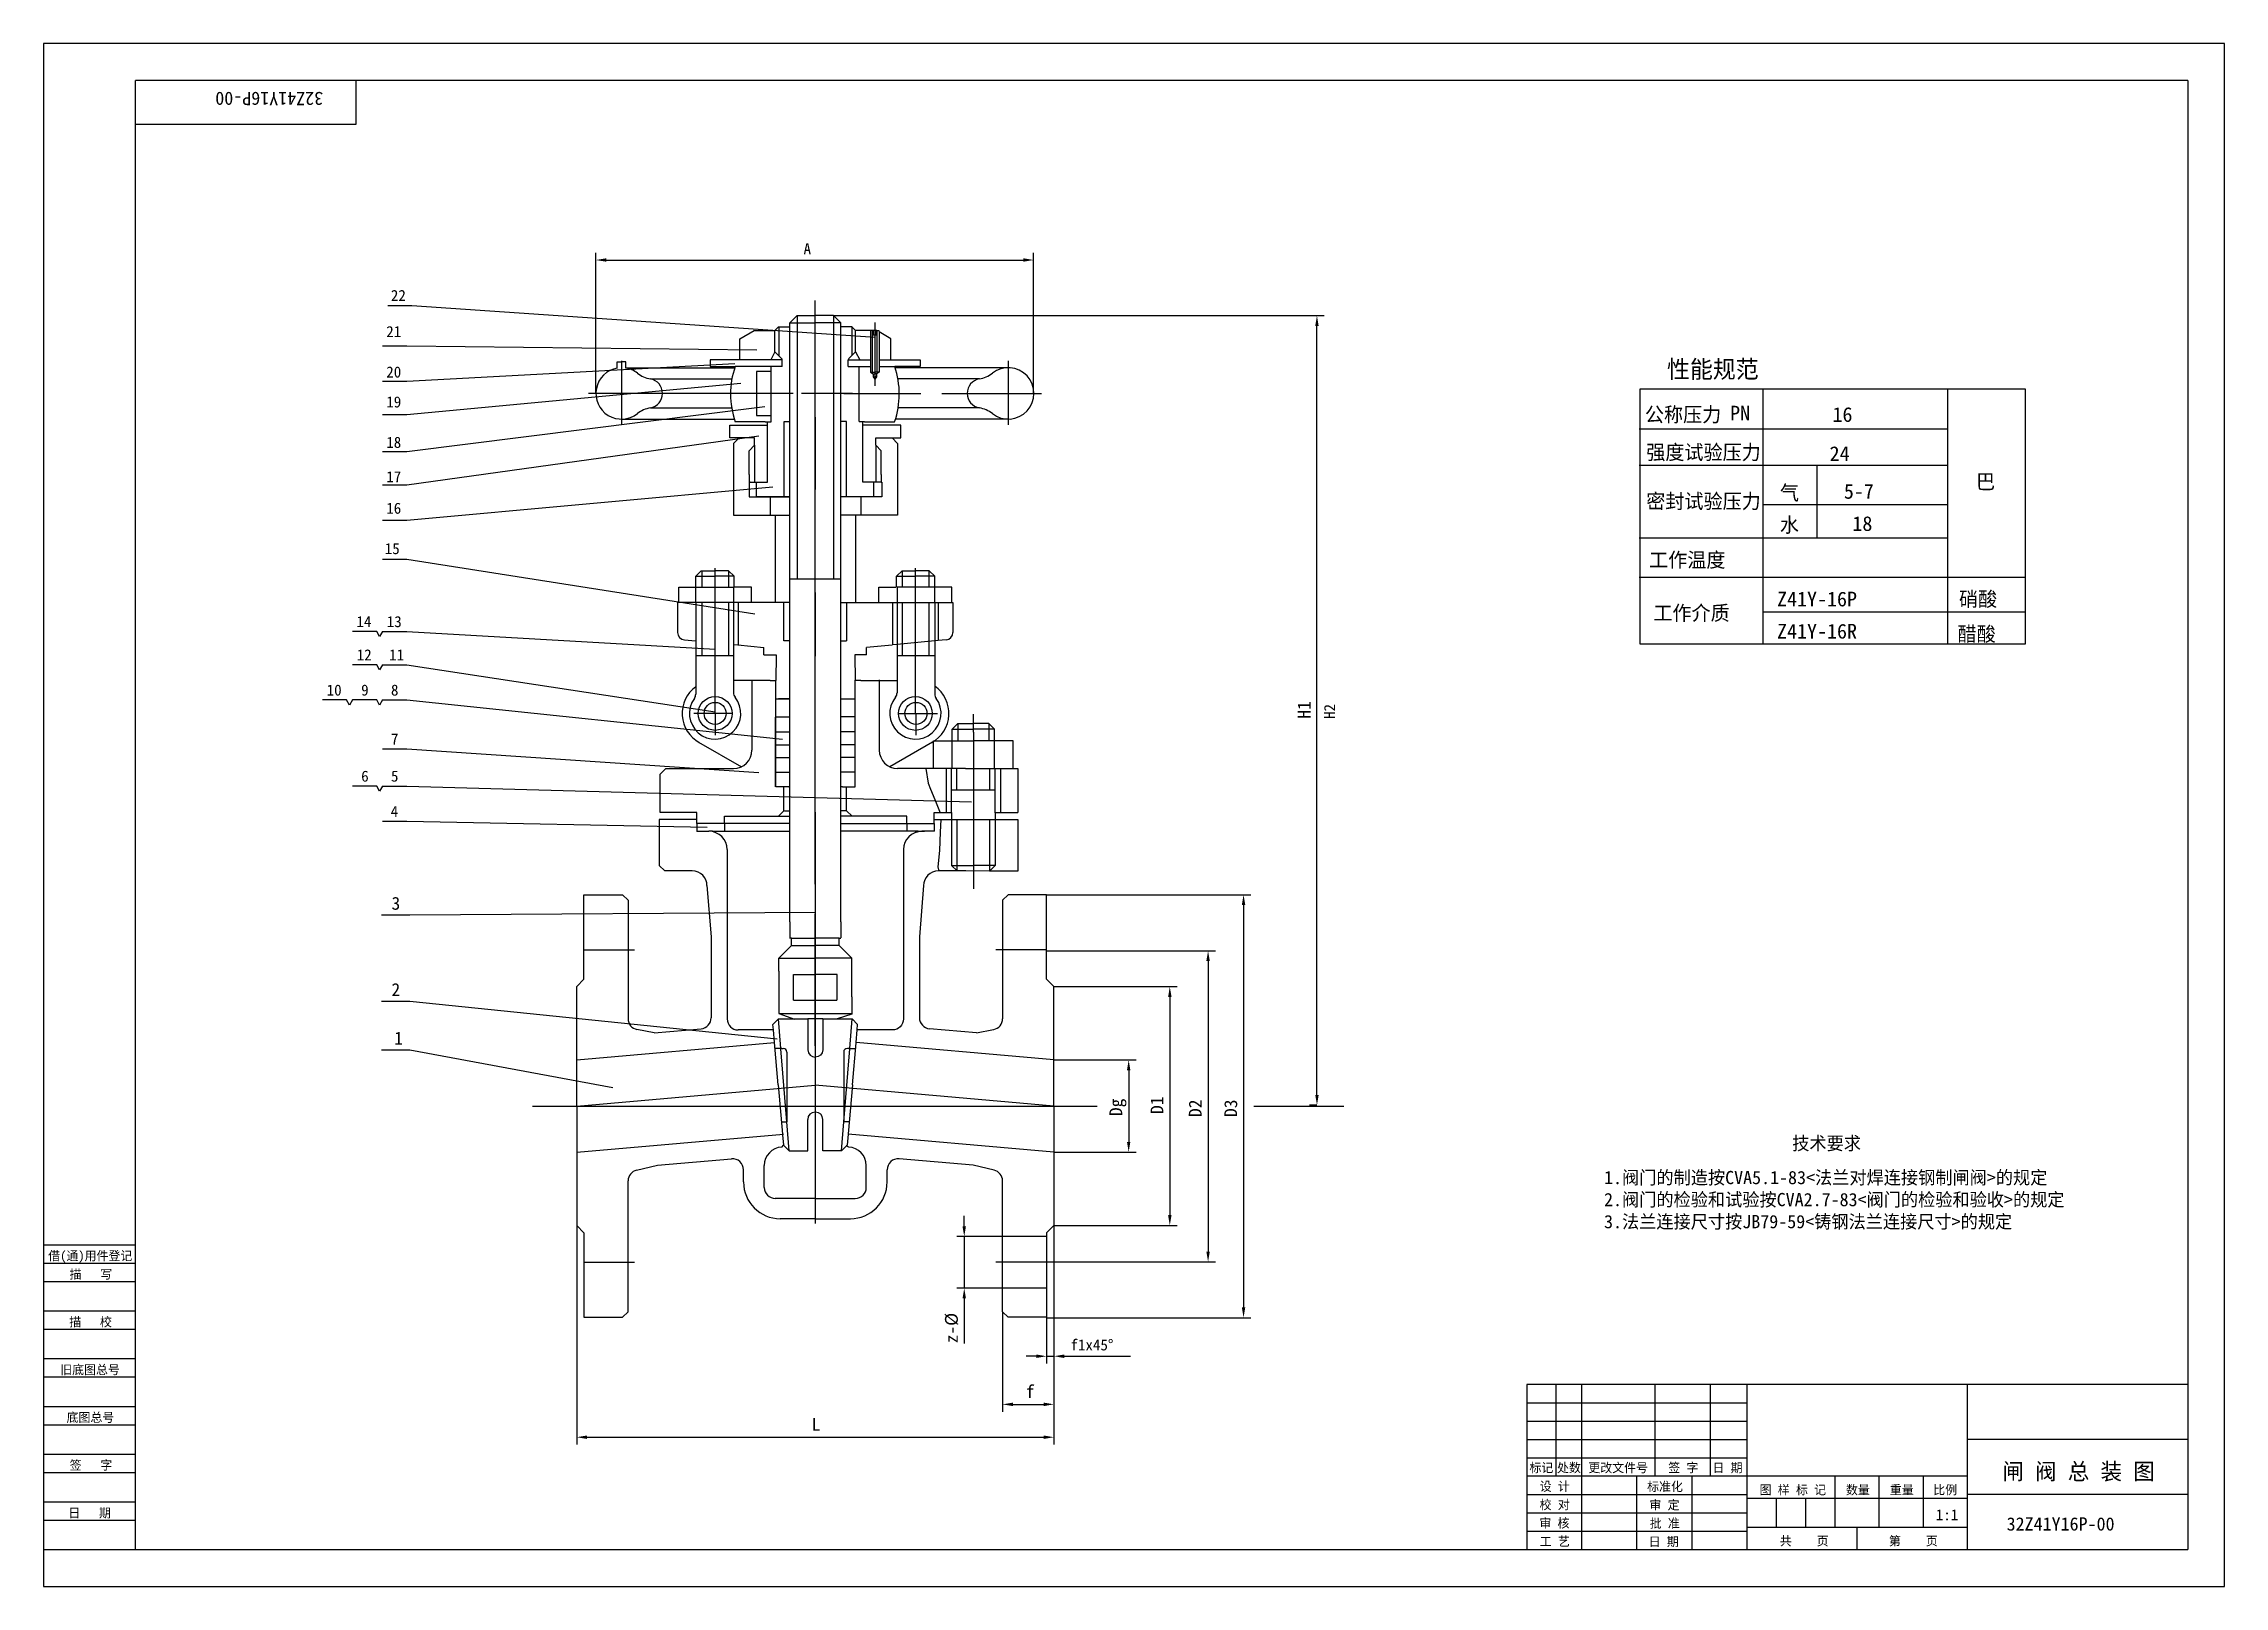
# Model space of a CAD drawing. Header units: metres. Extents: x 0 to 594, y 0 to 420.
import ezdxf

# ---------------------------------------------------------------- set-up
doc = ezdxf.new("R2010")
doc.units = ezdxf.units.M
for name, color, linetype in [('C', 6, 'Continuous'), ('D', 1, 'Continuous'), ('FL', 5, 'Continuous'), ('HA', 5, 'Continuous'), ('T', 7, 'Continuous'), ('TL', 4, 'Continuous')]:
    doc.layers.add(name, color=color, linetype=linetype)

# ---------------------------------------------------------------- blocks, each defined once
blk = doc.blocks.new('TUKUN2')
at = {"layer": 'FL'}
for p, q in [((594, 420), (0, 420)), ((0, 420), (0, 0)), ((594, 0), (594, 420)), ((0, 83), (25, 83)), ((0, 75), (25, 75)), ((0, 70), (25, 70)), ((0, 62), (25, 62)), ((0, 57), (25, 57)), ((412, 30), (412, 55)), ((419, 10), (419, 55)), ((439, 30), (439, 55)), ((454, 30), (454, 55)), ((0, 49), (25, 49)), ((404, 50), (464, 50)), ((0, 44), (25, 44)), ((404, 45), (464, 45)), ((0, 36), (25, 36)), ((404, 40), (464, 40)), ((0, 31), (25, 31)), ((404, 35), (464, 35)), ((449, 10), (449, 30)), ((404, 25), (464, 25)), ((0, 23), (25, 23)), ((0, 18), (25, 18)), ((404, 20), (464, 20)), ((404, 15), (464, 15)), ((0, 0), (594, 0))]:
    blk.add_line(p, q, dxfattribs=at)
at = {"layer": 'TL'}
for p, q in [((584, 410), (25, 410)), ((25, 10), (25, 410)), ((85, 410), (85, 398)), ((584, 410), (584, 10)), ((85, 398), (25, 398)), ((0, 93), (25, 93)), ((0, 88), (25, 88)), ((584, 55), (404, 55)), ((404, 55), (404, 10)), ((464, 10), (464, 55)), ((524, 10), (524, 55)), ((584, 40), (524, 40)), ((524, 30), (404, 30)), ((434, 10), (434, 30)), ((488, 16), (488, 30)), ((500, 16), (500, 30)), ((512, 16), (512, 30)), ((464, 24), (524, 24)), ((472, 16), (472, 24)), ((480, 16), (480, 24)), ((584, 25), (524, 25)), ((524, 16), (464, 16)), ((494, 10), (494, 16)), ((0, 10), (584, 10))]:
    blk.add_line(p, q, dxfattribs=at)
at = {"layer": 'T'}
for s, p in [('借(通)用件登记', (1.26, 88.76)), ('描   写', (7.09, 83.76)), ('描   校', (6.98, 70.76)), ('旧底图总号', (4.52, 57.76)), ('底图总号', (6.25, 44.76)), ('签   字', (7.1, 31.76)), ('标记', (404.71, 31.07)), ('处数', (412.22, 31.07)), ('更改文件号', (420.75, 31.07)), ('签 字', (442.53, 31.07)), ('日 期', (454.57, 31.07)), ('校 对', (407.48, 20.99)), ('设 计', (407.5, 25.99)), ('标准化', (436.77, 25.93)), ('审 定', (437.39, 20.93)), ('图 样 标 记', (467.4, 25.04)), ('数量', (490.92, 25.04)), ('重量', (502.88, 25.04)), ('比例', (514.7, 25.04)), ('日   期', (6.72, 18.76)), ('审 核', (407.41, 15.99)), ('批 准', (437.46, 15.93)), ('工 艺', (407.52, 10.99)), ('日 期', (437.18, 10.93)), ('共    页', (472.91, 11.13)), ('第    页', (502.62, 11.13))]:
    blk.add_text(s, height=2.5, dxfattribs=at).set_placement(p)

msp = doc.modelspace()

# ---------------------------------------------------------------- linework, layer by layer
at = {"layer": 'C'}
for p, q in [((210.19, 258.5), (210.19, 350.04)), ((226.4, 344.07), (226.4, 326.82)), ((157.43, 333.62), (157.43, 316.25)), ((262.73, 333.62), (262.73, 316.25)), ((204.15, 324.78), (148.41, 324.78)), ((220.29, 324.78), (206.43, 324.78)), ((218, 324.78), (238.95, 324.78)), ((244.68, 324.78), (271.76, 324.78)), ((210.17, 318.31), (210.17, 298.61)), ((182.91, 269.48), (182.91, 277.16)), ((237.46, 269.48), (237.46, 277.16)), ((182.91, 237.65), (182.91, 269.48)), ((210.18, 270.53), (210.18, 253.26)), ((237.46, 237.65), (237.46, 269.48)), ((210.19, 253.17), (210.19, 258.5)), ((210.19, 191.2), (210.19, 253.17)), ((187.77, 237.65), (177.08, 237.65)), ((182.91, 237.65), (182.91, 231.69)), ((232.76, 237.65), (243.45, 237.65)), ((237.61, 237.65), (237.61, 231.69)), ((253.24, 232.58), (253.24, 237.41)), ((253.24, 232.58), (253.24, 189.86)), ((210.2, 210.75), (210.2, 130.48)), ((210.2, 210.75), (210.2, 130.48)), ((210.19, 147.18), (210.19, 183.11)), ((147.24, 173.26), (160.98, 173.26)), ((273.15, 173.26), (259.41, 173.26)), ((210.19, 161.47), (210.19, 137.65)), ((210.2, 153.37), (210.2, 138.19)), ((210.2, 138.19), (210.2, 123.42)), ((133.2, 130.77), (283.68, 130.77)), ((133.2, 130.77), (210.89, 130.77)), ((145.2, 130.77), (175.08, 133.39)), ((175.08, 133.39), (210.2, 136.46)), ((198.86, 130.77), (222.19, 130.77)), ((245.31, 133.39), (210.2, 136.46)), ((215.64, 130.77), (217.34, 130.77)), ((216.24, 130.77), (236.08, 130.77)), ((222.61, 130.77), (277.06, 130.77)), ((275.2, 130.77), (245.31, 133.39)), ((210.2, 126.02), (210.2, 105.43)), ((210.2, 123.16), (210.2, 112.08)), ((210.2, 105.43), (210.2, 100.13)), ((210.2, 100.13), (210.2, 98.8)), ((147.24, 88.28), (160.98, 88.28)), ((273.15, 88.28), (259.41, 88.28))]:
    msp.add_line(p, q, dxfattribs=at)
at = {"layer": 'D'}
for p, q in [((150.43, 324.78), (150.43, 363.09)), ((269.66, 324.78), (269.66, 363.09)), ((153.23, 361.09), (266.86, 361.09)), ((93.72, 348.75), (100.32, 348.75)), ((100.32, 348.75), (226.49, 340.09)), ((205.22, 345.96), (205.22, 274.26)), ((215.15, 345.96), (215.15, 274.26)), ((215.15, 345.96), (348.83, 345.96)), ((200.27, 342.82), (200.27, 335.12)), ((220.16, 342.87), (220.16, 335.29)), ((225.73, 330.52), (225.73, 341.89)), ((227.06, 330.52), (227.06, 341.89)), ((346.83, 133.8), (346.83, 343.16)), ((92.31, 337.69), (98.91, 337.69)), ((98.91, 337.69), (194.24, 336.62)), ((98.91, 328.11), (188.29, 332.89)), ((92.31, 328.11), (98.91, 328.11)), ((98.91, 319.05), (189.91, 327.57)), ((98.91, 308.94), (196.41, 321.18)), ((92.31, 319.05), (98.91, 319.05)), ((92.31, 308.94), (98.91, 308.94)), ((98.91, 299.89), (194.79, 313.19)), ((193.67, 310.67), (193.67, 300.52)), ((226.67, 310.67), (226.67, 300.52)), ((92.31, 299.89), (98.91, 299.89)), ((98.91, 290.3), (198.58, 299.35)), ((92.31, 290.3), (98.91, 290.3)), ((92.31, 279.65), (98.91, 279.65)), ((98.91, 279.65), (193.7, 264.74)), ((179.29, 276.48), (179.29, 272.05)), ((186.54, 276.48), (186.54, 272.05)), ((233.83, 276.48), (233.83, 272.05)), ((241.08, 276.48), (241.08, 272.05)), ((179.29, 267.74), (179.29, 253.46)), ((186.54, 267.74), (186.54, 253.46)), ((233.83, 267.74), (233.83, 253.46)), ((241.08, 267.74), (241.08, 253.46)), ((90.73, 259.95), (84.13, 259.95)), ((91.52, 258.57), (90.73, 259.95)), ((92.31, 259.95), (91.52, 258.57)), ((92.31, 259.95), (98.91, 259.95)), ((98.91, 259.95), (182.88, 255.15)), ((90.73, 250.9), (84.13, 250.9)), ((91.52, 249.52), (90.73, 250.9)), ((92.31, 250.9), (91.52, 249.52)), ((92.31, 250.9), (98.91, 250.9)), ((98.91, 250.9), (182.88, 238.12)), ((82.54, 241.31), (75.94, 241.31)), ((83.34, 239.94), (82.54, 241.31)), ((84.13, 241.31), (83.34, 239.94)), ((90.73, 241.31), (84.13, 241.31)), ((91.52, 239.94), (90.73, 241.31)), ((92.31, 241.31), (91.52, 239.94)), ((92.31, 241.31), (98.91, 241.31)), ((98.91, 241.31), (201.29, 230.66)), ((249, 234.87), (249, 230.16)), ((257.48, 234.87), (257.48, 230.16)), ((92.31, 227.99), (98.91, 227.99)), ((98.91, 227.99), (194.79, 221.61)), ((248.73, 216.85), (248.73, 222.7)), ((257.75, 216.85), (257.75, 222.7)), ((90.73, 217.88), (84.13, 217.88)), ((91.52, 216.5), (90.73, 217.88)), ((92.31, 217.88), (91.52, 216.5)), ((92.31, 217.88), (98.91, 217.88)), ((98.91, 217.88), (252.75, 213.61)), ((92.31, 208.29), (98.91, 208.29)), ((98.91, 208.29), (180.71, 206.69)), ((248.79, 194.77), (248.79, 208.8)), ((257.69, 194.77), (257.69, 208.8)), ((273.11, 188.27), (328.84, 188.27)), ((326.84, 185.47), (326.84, 75.93)), ((92.07, 182.81), (99.77, 182.81)), ((99.77, 182.81), (210.27, 183.54)), ((273.11, 173.06), (319.18, 173.06)), ((317.18, 170.26), (317.18, 91.14)), ((275.2, 163.27), (308.75, 163.27)), ((306.75, 160.47), (306.75, 101.07)), ((92.07, 159.32), (99.77, 159.32)), ((99.77, 159.32), (199.81, 149.04)), ((92.07, 146.11), (99.77, 146.11)), ((99.77, 146.11), (155.02, 135.83)), ((275.2, 143.32), (297.55, 143.32)), ((295.55, 140.52), (295.55, 121.02)), ((283.68, 130.77), (287, 130.77)), ((329.68, 130.77), (354.17, 130.77)), ((346.83, 131), (344.83, 131)), ((275.2, 118.22), (297.55, 118.22)), ((145.2, 98.27), (145.2, 38.6)), ((261.17, 95.23), (248.76, 95.23)), ((250.76, 98.03), (250.76, 100.83)), ((250.76, 95.23), (250.76, 81.18)), ((275.2, 98.27), (275.2, 60.65)), ((275.2, 98.27), (308.75, 98.27)), ((273.11, 88.34), (319.18, 88.34)), ((261.17, 81.18), (248.76, 81.18)), ((250.76, 78.38), (250.76, 75.58)), ((250.76, 75.58), (250.76, 66.16)), ((261.2, 74.77), (261.2, 47.55)), ((273.11, 73.13), (328.84, 73.13)), ((273.19, 73.19), (273.19, 60.65)), ((270.39, 62.65), (267.59, 62.65)), ((273.19, 62.65), (275.2, 62.65)), ((275.2, 60.65), (275.2, 47.55)), ((278, 62.65), (280.8, 62.65)), ((280.8, 62.65), (296.05, 62.65)), ((264, 49.55), (272.4, 49.55)), ((275.2, 47.55), (275.2, 38.6)), ((148, 40.6), (272.4, 40.6))]:
    msp.add_line(p, q, dxfattribs=at)
for points in [[(153.23, 361.56), (153.23, 360.63), (150.43, 361.09)], [(266.86, 361.56), (266.86, 360.63), (269.66, 361.09)], [(346.37, 343.16), (347.3, 343.16), (346.83, 345.96)], [(326.37, 185.47), (327.31, 185.47), (326.84, 188.27)], [(316.71, 170.26), (317.64, 170.26), (317.18, 173.06)], [(306.29, 160.47), (307.22, 160.47), (306.75, 163.27)], [(295.08, 140.52), (296.01, 140.52), (295.55, 143.32)], [(346.37, 133.8), (347.3, 133.8), (346.83, 131)], [(295.08, 121.02), (296.01, 121.02), (295.55, 118.22)], [(306.29, 101.07), (307.22, 101.07), (306.75, 98.27)], [(250.29, 98.03), (251.23, 98.03), (250.76, 95.23)], [(316.71, 91.14), (317.64, 91.14), (317.18, 88.34)], [(250.29, 78.38), (251.23, 78.38), (250.76, 81.18)], [(326.37, 75.93), (327.31, 75.93), (326.84, 73.13)], [(270.39, 63.12), (270.39, 62.18), (273.19, 62.65)], [(278, 63.12), (278, 62.18), (275.2, 62.65)], [(264, 50.02), (264, 49.08), (261.2, 49.55)], [(272.4, 50.02), (272.4, 49.08), (275.2, 49.55)], [(148, 41.07), (148, 40.13), (145.2, 40.6)], [(272.4, 41.07), (272.4, 40.13), (275.2, 40.6)]]:
    msp.add_solid(points, dxfattribs=at)
at = {"layer": 'HA'}
for p, q in [((434.74, 325.9), (434.74, 256.63)), ((539.85, 325.9), (434.74, 325.9)), ((468.28, 325.79), (468.28, 256.52)), ((518.61, 325.79), (518.61, 256.52)), ((539.85, 256.63), (539.85, 325.9)), ((434.6, 315.13), (518.61, 315.13)), ((539.85, 315.13), (539.9, 315.13)), ((434.6, 305.24), (518.61, 305.24)), ((483, 305.24), (483, 285.45)), ((539.85, 305.24), (539.9, 305.24)), ((468.28, 294.57), (518.61, 294.57)), ((434.6, 285.45), (518.61, 285.45)), ((539.85, 285.45), (539.9, 285.45)), ((434.6, 274.78), (539.9, 274.78)), ((468.28, 265.27), (518.61, 265.27)), ((518.61, 265.27), (539.9, 265.27)), ((434.74, 256.63), (539.85, 256.63)), ((240.32, 222.7), (240.94, 218.67)), ((240.94, 218.67), (241.55, 217.06)), ((241.55, 217.06), (242.78, 214.24)), ((242.78, 214.24), (244.22, 210.61)), ((244.42, 208.8), (244.22, 205.37)), ((244.22, 205.37), (244.01, 200.33)), ((244.01, 200.33), (243.6, 195.91)), ((243.6, 195.91), (243.81, 194.69))]:
    msp.add_line(p, q, dxfattribs=at)
at = {"layer": 'TL'}
for p, q in [((203.22, 343.96), (205.22, 345.96)), ((205.22, 345.96), (210.12, 345.96)), ((215.15, 345.96), (210.25, 345.96)), ((217.15, 343.96), (215.15, 345.96)), ((189.67, 339.66), (193.51, 341.88)), ((189.67, 338.68), (189.67, 339.66)), ((189.67, 333.88), (189.67, 338.68)), ((193.51, 341.88), (199.16, 341.88)), ((199.16, 341.87), (200.16, 342.87)), ((199.16, 340.63), (199.16, 341.87)), ((199.16, 336.13), (199.16, 340.63)), ((200.16, 342.87), (203.2, 342.87)), ((203.15, 342.13), (203.22, 342.13)), ((203.22, 343.96), (210.19, 343.96)), ((203.22, 342.92), (203.22, 343.96)), ((203.22, 317.22), (203.22, 342.92)), ((217.15, 343.96), (210.19, 343.96)), ((217.15, 342.92), (217.15, 343.96)), ((217.15, 317.22), (217.15, 342.92)), ((217.18, 342.13), (217.15, 342.13)), ((220.22, 342.87), (217.18, 342.87)), ((221.16, 341.87), (220.16, 342.87)), ((225.17, 341.88), (221.12, 341.88)), ((221.16, 340.63), (221.16, 341.87)), ((221.16, 336.13), (221.16, 340.63)), ((226.97, 341.88), (225.17, 341.88)), ((225.22, 341.97), (225.22, 333.92)), ((225.93, 341.89), (225.93, 340.71)), ((225.93, 340.71), (226.86, 340.71)), ((226.86, 340.71), (226.86, 341.89)), ((226.97, 341.88), (227.53, 341.88)), ((227.53, 341.88), (227.57, 341.53)), ((227.57, 341.53), (227.57, 333.92)), ((230.81, 339.66), (227.57, 341.53)), ((230.81, 338.68), (230.81, 339.66)), ((230.81, 333.88), (230.81, 338.68)), ((156.25, 333.34), (157.43, 333.34)), ((156.25, 331.68), (156.25, 333.34)), ((158.62, 333.34), (157.43, 333.34)), ((158.62, 331.68), (158.62, 333.34)), ((181.57, 333.92), (181.57, 332.1)), ((189.65, 333.92), (181.57, 333.92)), ((198.09, 333.92), (189.65, 333.92)), ((199.16, 336.13), (198.07, 333.91)), ((201.16, 333.92), (198.09, 333.92)), ((201.02, 334.27), (199.16, 336.13)), ((201.16, 332.06), (201.16, 333.92)), ((219.16, 332.06), (219.16, 333.92)), ((219.21, 333.92), (222.06, 333.92)), ((219.31, 334.27), (221.16, 336.13)), ((221.16, 336.13), (222.3, 333.91)), ((222.06, 333.92), (225.22, 333.92)), ((225.22, 333.92), (225.22, 332.05)), ((227.57, 333.92), (227.57, 332.06)), ((227.57, 333.92), (230.81, 333.92)), ((230.81, 333.92), (238.8, 333.92)), ((238.8, 333.92), (238.8, 332.1)), ((158.62, 331.78), (188.26, 331.78)), ((165.29, 328.72), (187.47, 328.72)), ((181.57, 332.1), (188.35, 332.06)), ((196.3, 332.06), (188.35, 332.06)), ((198.15, 330.77), (194.15, 330.77)), ((194.15, 330.77), (194.15, 318.77)), ((196.58, 332.06), (196.3, 332.06)), ((198.17, 332.06), (196.58, 332.06)), ((198.16, 330.8), (198.16, 332.13)), ((198.16, 318.82), (198.16, 330.8)), ((201.16, 332.06), (198.17, 332.06)), ((219.16, 332.06), (222.37, 332.06)), ((222.16, 317.13), (222.16, 332.13)), ((222.37, 332.06), (223.58, 332.06)), ((223.58, 332.06), (225.22, 332.06)), ((225.22, 332.05), (225.22, 330.55)), ((225.22, 330.55), (226.4, 330.55)), ((225.22, 330.55), (225.93, 330.09)), ((225.93, 330.09), (226.4, 330.09)), ((225.93, 330.09), (225.93, 329.28)), ((225.93, 329.28), (226.4, 329.28)), ((225.93, 329.28), (226.4, 328.63)), ((227.57, 330.55), (226.4, 330.55)), ((226.86, 330.09), (226.4, 330.09)), ((226.86, 329.28), (226.4, 328.63)), ((226.86, 329.28), (226.4, 329.28)), ((227.57, 330.55), (226.86, 330.09)), ((226.86, 330.09), (226.86, 329.28)), ((227.57, 332.06), (231.82, 332.06)), ((227.57, 332.05), (227.57, 330.55)), ((232.02, 332.06), (231.82, 332.06)), ((262.73, 331.78), (231.91, 331.78)), ((238.8, 332.1), (232.02, 332.06)), ((254.88, 328.72), (232.69, 328.72)), ((165.29, 320.84), (187.4, 320.84)), ((254.88, 320.84), (232.76, 320.84)), ((157.43, 317.78), (188.12, 317.78)), ((186.87, 312.67), (186.87, 316.17)), ((186.87, 316.17), (195.7, 316.17)), ((196.3, 317.06), (188.36, 317.06)), ((194.15, 318.77), (198.15, 318.77)), ((195.7, 316.17), (197.16, 316.17)), ((196.58, 317.06), (196.3, 317.06)), ((196.58, 317.06), (198.16, 317.06)), ((197.16, 316.14), (197.16, 317.06)), ((197.16, 300.58), (197.16, 316.14)), ((198.16, 317.06), (198.16, 318.82)), ((201.72, 296.64), (201.72, 317.14)), ((201.72, 317.14), (203.3, 317.14)), ((203.22, 296.64), (203.22, 317.22)), ((218.65, 317.14), (217.07, 317.14)), ((217.15, 296.64), (217.15, 317.22)), ((218.65, 296.64), (218.65, 317.14)), ((223.58, 317.06), (222.16, 317.06)), ((223.16, 316.14), (223.16, 317.13)), ((224.64, 316.17), (223.16, 316.17)), ((223.16, 300.58), (223.16, 316.14)), ((223.58, 317.06), (231.81, 317.06)), ((233.47, 316.17), (224.64, 316.17)), ((262.73, 317.78), (232.04, 317.78)), ((233.47, 312.67), (233.47, 316.17)), ((189.44, 312.67), (186.87, 312.67)), ((187.94, 311.15), (189.44, 312.65)), ((187.94, 311.15), (187.94, 291.65)), ((193.67, 312.67), (189.44, 312.67)), ((192.25, 312.65), (189.44, 312.65)), ((192.17, 309.17), (193.67, 310.67)), ((192.17, 302.67), (192.17, 309.17)), ((193.67, 312.65), (192.25, 312.65)), ((193.67, 310.67), (193.67, 312.67)), ((226.67, 312.67), (231.09, 312.67)), ((226.67, 310.67), (226.67, 312.67)), ((226.67, 312.65), (227.83, 312.65)), ((228.17, 309.17), (226.67, 310.67)), ((227.83, 312.65), (231.09, 312.65)), ((228.17, 302.67), (228.17, 309.17)), ((232.59, 311.15), (231.09, 312.65)), ((231.2, 312.67), (233.47, 312.67)), ((232.59, 311.15), (232.59, 291.65)), ((192.17, 302.67), (192.17, 300.52)), ((192.43, 300.58), (192.18, 300.58)), ((192.18, 300.58), (192.18, 296.58)), ((192.43, 300.58), (194.11, 300.58)), ((194.11, 300.58), (197.11, 300.58)), ((194.16, 296.63), (194.16, 300.63)), ((197.11, 300.58), (197.16, 300.58)), ((226.14, 300.58), (223.16, 300.58)), ((228.1, 300.58), (226.14, 300.58)), ((226.16, 296.58), (226.16, 300.63)), ((228.1, 300.58), (228.35, 300.58)), ((228.17, 302.67), (228.17, 300.52)), ((228.35, 300.58), (228.35, 296.58)), ((187.94, 291.65), (197.9, 291.65)), ((192.18, 296.58), (194.16, 296.58)), ((203.14, 296.63), (194.16, 296.63)), ((194.16, 296.58), (197.93, 296.58)), ((197.93, 296.58), (197.93, 291.65)), ((197.93, 296.58), (201.72, 296.58)), ((197.93, 291.65), (203.22, 291.65)), ((199.32, 267.81), (199.32, 291.69)), ((201.72, 296.58), (203.22, 296.58)), ((203.22, 269.96), (203.22, 296.64)), ((217.15, 269.96), (217.15, 296.64)), ((218.55, 296.58), (217.15, 296.58)), ((222.6, 291.65), (217.15, 291.65)), ((222.6, 296.58), (218.55, 296.58)), ((221.21, 267.81), (221.21, 291.69)), ((222.6, 296.58), (222.6, 291.65)), ((226.2, 296.58), (222.6, 296.58)), ((232.59, 291.65), (222.63, 291.65)), ((228.35, 296.58), (226.2, 296.58)), ((177.63, 275.01), (179.13, 276.51)), ((177.63, 272.05), (177.63, 275.01)), ((177.63, 275.01), (182.84, 275.01)), ((179.13, 276.51), (182.84, 276.51)), ((186.55, 276.51), (182.84, 276.51)), ((188.05, 275.01), (182.84, 275.01)), ((188.05, 275.01), (186.55, 276.51)), ((188.05, 272.05), (188.05, 275.01)), ((203.2, 274.26), (217.26, 274.26)), ((232.32, 275.01), (233.82, 276.51)), ((232.32, 272.05), (232.32, 275.01)), ((232.32, 275.01), (237.53, 275.01)), ((233.82, 276.51), (237.53, 276.51)), ((241.24, 276.51), (237.53, 276.51)), ((242.74, 275.01), (237.53, 275.01)), ((242.74, 275.01), (241.24, 276.51)), ((242.74, 272.05), (242.74, 275.01)), ((177.63, 267.81), (172.68, 267.81)), ((172.68, 267.81), (172.68, 259.69)), ((172.98, 267.74), (172.98, 272.05)), ((172.98, 272.05), (177.63, 272.05)), ((177.63, 267.81), (177.63, 272.05)), ((177.63, 272.05), (187.92, 272.05)), ((177.63, 267.88), (177.63, 257.4)), ((182.68, 267.81), (177.63, 267.81)), ((187.9, 267.81), (182.68, 267.81)), ((187.9, 267.88), (187.9, 256.41)), ((189.09, 267.81), (187.9, 267.81)), ((187.92, 272.05), (187.92, 267.74)), ((192.85, 272.05), (188.2, 272.05)), ((201.66, 267.81), (189.09, 267.81)), ((189.15, 267.74), (189.15, 256.29)), ((192.85, 267.74), (192.85, 272.05)), ((201.64, 257.42), (201.64, 267.77)), ((202.18, 267.81), (201.66, 267.81)), ((203.18, 267.81), (202.18, 267.81)), ((203.22, 265.96), (203.22, 269.96)), ((217.15, 265.96), (217.15, 269.96)), ((217.15, 267.81), (218.18, 267.81)), ((218.18, 267.81), (218.8, 267.81)), ((218.74, 257.42), (218.74, 267.77)), ((218.8, 267.81), (231.16, 267.81)), ((227.52, 267.74), (227.52, 272.05)), ((227.52, 272.05), (232.17, 272.05)), ((231.16, 267.81), (232.47, 267.81)), ((231.23, 267.74), (231.23, 256.29)), ((232.46, 272.05), (232.46, 267.74)), ((242.74, 272.05), (232.46, 272.05)), ((232.47, 267.88), (232.47, 256.41)), ((232.47, 267.88), (232.47, 256.41)), ((232.47, 267.81), (237.68, 267.81)), ((237.68, 267.81), (242.74, 267.81)), ((247.39, 272.05), (242.74, 272.05)), ((242.74, 267.81), (242.74, 272.05)), ((242.74, 267.88), (242.74, 257.4)), ((242.74, 267.81), (243.67, 267.81)), ((243.67, 267.81), (247.68, 267.81)), ((243.69, 267.74), (243.69, 257.49)), ((247.39, 267.74), (247.39, 272.05)), ((247.68, 267.81), (247.68, 259.69)), ((203.22, 257.4), (203.22, 265.96)), ((217.15, 257.4), (217.15, 265.96)), ((174.57, 257.7), (177.59, 257.4)), ((177.63, 257.4), (177.63, 242.91)), ((187.9, 256.41), (187.9, 243.3)), ((187.93, 256.4), (189.09, 256.29)), ((189.09, 256.29), (196.18, 255.61)), ((196.15, 253.59), (196.15, 255.59)), ((203.22, 257.42), (201.63, 257.42)), ((203.22, 241.59), (203.22, 257.4)), ((217.15, 257.42), (218.66, 257.42)), ((217.15, 241.59), (217.15, 257.4)), ((224.15, 253.59), (224.15, 255.59)), ((231.15, 256.28), (224.18, 255.61)), ((232.44, 256.4), (231.23, 256.29)), ((242.74, 257.4), (232.47, 256.41)), ((232.47, 256.41), (232.47, 243.3)), ((242.74, 257.4), (242.74, 242.91)), ((243.67, 257.49), (242.78, 257.4)), ((245.8, 257.7), (243.67, 257.49)), ((177.65, 253.46), (187.92, 253.46)), ((196.15, 253.59), (199.49, 253.59)), ((199.49, 253.59), (199.44, 246.65)), ((220.99, 253.59), (221.09, 246.65)), ((224.15, 253.59), (220.99, 253.59)), ((232.49, 253.45), (242.78, 253.45)), ((192.91, 246.65), (187.9, 246.65)), ((192.91, 246.77), (192.91, 227.65)), ((197.94, 246.65), (192.91, 246.65)), ((197.94, 246.65), (199.44, 246.65)), ((199.44, 245.15), (199.44, 246.67)), ((199.44, 241.59), (199.44, 245.15)), ((221.09, 245.15), (221.09, 246.67)), ((222.59, 246.65), (221.09, 246.65)), ((221.09, 241.59), (221.09, 245.15)), ((222.59, 246.65), (227.61, 246.65)), ((227.61, 246.77), (227.61, 227.65)), ((227.61, 246.65), (232.47, 246.65)), ((199.44, 217.65), (199.44, 241.59)), ((199.45, 241.59), (203.22, 241.59)), ((201.81, 241.59), (200.15, 241.59)), ((203.15, 241.59), (201.91, 241.59)), ((203.22, 217.63), (203.22, 241.59)), ((217.15, 241.59), (218.39, 241.59)), ((217.15, 241.59), (220.97, 241.59)), ((217.15, 180.92), (217.15, 241.59)), ((218.49, 241.59), (220.15, 241.59)), ((221.09, 217.65), (221.09, 241.59)), ((199.38, 236.76), (203.22, 236.76)), ((199.38, 232.63), (199.38, 236.63)), ((199.38, 229.13), (199.38, 232.63)), ((199.38, 232.62), (203.22, 232.62)), ((220.97, 236.76), (217.12, 236.76)), ((220.97, 232.62), (217.12, 232.62)), ((247.5, 233.37), (249, 234.87)), ((247.5, 230.16), (247.5, 233.37)), ((247.5, 233.37), (253.24, 233.37)), ((249, 234.87), (253.24, 234.87)), ((257.48, 234.87), (253.24, 234.87)), ((258.98, 233.37), (253.24, 233.37)), ((258.98, 233.37), (257.48, 234.87)), ((258.98, 230.16), (258.98, 233.37)), ((178.4, 229.87), (190.06, 223.14)), ((199.38, 225.63), (199.38, 229.13)), ((199.38, 229.08), (203.22, 229.08)), ((220.97, 229.08), (217.12, 229.08)), ((242.13, 229.87), (230.47, 223.14)), ((242.37, 222.7), (242.37, 230.16)), ((242.37, 230.16), (244.01, 230.16)), ((244.01, 230.16), (248.73, 230.16)), ((247.5, 222.7), (247.5, 230.16)), ((248.73, 230.16), (253.24, 230.16)), ((257.75, 230.16), (253.24, 230.16)), ((262.47, 230.16), (257.75, 230.16)), ((258.98, 222.7), (258.98, 230.16)), ((264.11, 230.16), (262.47, 230.16)), ((264.11, 222.7), (264.11, 230.16)), ((167.94, 221.15), (169.44, 222.65)), ((167.94, 210.65), (167.94, 221.15)), ((169.44, 222.65), (179.94, 222.65)), ((179.94, 222.65), (187.91, 222.65)), ((199.38, 225.66), (203.22, 225.66)), ((199.38, 221.63), (199.38, 225.63)), ((199.38, 221.65), (203.22, 221.65)), ((199.38, 217.63), (199.38, 221.63)), ((220.97, 225.66), (217.12, 225.66)), ((220.97, 221.65), (217.12, 221.65)), ((240.59, 222.65), (232.61, 222.65)), ((242.37, 222.65), (240.59, 222.65)), ((245.88, 222.65), (242.37, 222.65)), ((245.86, 222.7), (245.86, 210.61)), ((248.27, 222.65), (245.88, 222.65)), ((247.29, 210.61), (247.29, 222.7)), ((251.09, 222.65), (248.27, 222.65)), ((251.09, 222.65), (260.62, 222.65)), ((259.19, 210.61), (259.19, 222.7)), ((260.62, 222.7), (260.62, 210.61)), ((260.62, 222.65), (265.32, 222.65)), ((265.32, 222.65), (265.32, 210.65)), ((201.68, 217.65), (199.44, 217.65)), ((201.65, 211.15), (201.65, 217.65)), ((202.94, 217.65), (201.68, 217.65)), ((202.94, 217.65), (203.22, 217.65)), ((203.22, 180.92), (203.22, 217.63)), ((217.59, 217.65), (217.15, 217.65)), ((217.59, 217.65), (218.63, 217.65)), ((218.63, 217.65), (221.09, 217.65)), ((218.73, 211.15), (218.73, 217.65)), ((247.29, 216.85), (259.17, 216.85)), ((177.6, 208.77), (167.7, 208.77)), ((167.7, 208.77), (167.7, 196.27)), ((177.94, 210.65), (167.94, 210.65)), ((177.94, 208.77), (177.6, 208.77)), ((177.94, 207.65), (177.94, 210.65)), ((185.44, 207.65), (185.44, 209.65)), ((185.44, 209.65), (200.04, 209.65)), ((200.15, 209.65), (201.65, 211.15)), ((200.15, 209.65), (201.44, 209.65)), ((201.44, 209.65), (203.22, 209.65)), ((201.81, 211.15), (203.22, 211.15)), ((210.19, 211.15), (210.12, 211.15)), ((210.2, 208.77), (210.19, 208.77)), ((219.09, 209.65), (217.15, 209.65)), ((218.58, 211.15), (217.16, 211.15)), ((220.23, 209.65), (218.73, 211.15)), ((220.09, 209.65), (219.09, 209.65)), ((235.09, 209.65), (220.09, 209.65)), ((235.09, 207.65), (235.09, 209.65)), ((242.59, 210.65), (244.18, 210.65)), ((242.59, 207.65), (242.59, 210.65)), ((242.59, 208.77), (242.8, 208.77)), ((242.8, 208.77), (244.41, 208.77)), ((244.2, 210.65), (245.86, 210.65)), ((244.49, 208.77), (247.29, 208.77)), ((245.86, 210.65), (247.29, 210.65)), ((247.29, 210.65), (247.29, 208.75)), ((247.29, 208.77), (259.17, 208.77)), ((247.29, 208.75), (247.29, 196.27)), ((259.19, 210.65), (260.62, 210.65)), ((259.19, 210.65), (259.19, 208.75)), ((259.19, 208.77), (265.32, 208.77)), ((259.19, 208.75), (259.19, 196.27)), ((260.62, 210.65), (265.32, 210.65)), ((265.32, 208.77), (265.32, 194.69)), ((177.94, 207.65), (177.94, 205.55)), ((185.44, 207.65), (177.94, 207.65)), ((177.94, 205.57), (181.19, 205.57)), ((182.19, 205.57), (181.19, 205.57)), ((182.19, 205.57), (183.2, 205.57)), ((183.2, 205.57), (185.38, 205.57)), ((185.38, 205.57), (203.22, 205.57)), ((203.22, 207.65), (185.44, 207.65)), ((185.44, 207.65), (185.44, 205.55)), ((210.19, 205.57), (210.26, 205.57)), ((217.15, 207.65), (235.09, 207.65)), ((234.99, 205.57), (217.15, 205.57)), ((237.2, 205.57), (234.99, 205.57)), ((235.09, 207.65), (235.09, 205.57)), ((235.09, 207.65), (242.59, 207.65)), ((238.2, 205.57), (237.2, 205.57)), ((237.39, 205.57), (239.91, 205.57)), ((242.59, 207.65), (242.59, 205.57)), ((167.7, 196.27), (169.19, 194.77)), ((167.7, 196.27), (169.19, 194.77)), ((186.19, 200.57), (186.19, 154.48)), ((247.29, 196.27), (248.79, 194.77)), ((247.29, 196.27), (253.24, 196.27)), ((259.19, 196.27), (253.24, 196.27)), ((259.19, 196.27), (257.69, 194.77)), ((176.69, 194.77), (169.19, 194.77)), ((180.69, 190.77), (181.83, 176.79)), ((239.7, 190.77), (238.56, 176.79)), ((248.79, 194.77), (243.73, 194.77)), ((251.2, 194.77), (248.79, 194.77)), ((257.67, 194.73), (251.2, 194.77)), ((265.32, 194.69), (257.67, 194.73)), ((147.19, 188.27), (157.69, 188.27)), ((147.19, 165.27), (147.19, 188.27)), ((157.69, 188.27), (159.19, 186.77)), ((159.19, 186.77), (159.19, 154.55)), ((262.7, 188.27), (261.2, 186.77)), ((261.2, 186.77), (261.2, 154.55)), ((273.2, 188.27), (262.7, 188.27)), ((273.2, 165.27), (273.2, 188.27)), ((203.22, 180.92), (203.22, 176.54)), ((217.15, 180.87), (217.15, 176.54)), ((181.83, 176.79), (181.83, 154.8)), ((200.22, 170.99), (203.72, 174.49)), ((203.72, 176.49), (203.18, 176.49)), ((203.72, 176.49), (210.12, 176.49)), ((203.72, 174.49), (203.72, 176.49)), ((203.72, 174.49), (210.12, 174.49)), ((216.65, 176.49), (210.25, 176.49)), ((216.65, 174.49), (210.25, 174.49)), ((216.65, 174.49), (216.65, 176.49)), ((216.65, 176.49), (217.12, 176.49)), ((220.15, 170.99), (216.65, 174.49)), ((238.56, 176.79), (238.56, 154.8)), ((200.22, 170.99), (210.12, 170.99)), ((200.22, 167.49), (200.22, 170.99)), ((200.22, 167.49), (200.22, 160.44)), ((204.22, 166.58), (210.12, 166.58)), ((204.22, 159.58), (204.22, 166.58)), ((220.15, 170.99), (210.25, 170.99)), ((216.15, 166.58), (210.25, 166.58)), ((216.15, 159.58), (216.15, 166.58)), ((220.15, 167.49), (220.15, 170.99)), ((220.15, 160.49), (220.15, 167.44)), ((145.2, 163.27), (147.19, 165.27)), ((145.2, 143.25), (145.2, 163.27)), ((200.22, 160.44), (200.22, 157.36)), ((220.15, 160.49), (220.15, 155.77)), ((275.2, 163.27), (273.2, 165.27)), ((275.2, 143.25), (275.2, 163.27)), ((200.16, 154.48), (198.66, 152.98)), ((200.8, 146.46), (200.16, 154.48)), ((200.16, 154.48), (201.16, 154.48)), ((200.22, 157.36), (200.22, 155.99)), ((200.22, 155.99), (204.51, 154.4)), ((200.22, 155.99), (220.13, 155.99)), ((201.16, 154.48), (208.11, 154.48)), ((204.22, 159.58), (216.09, 159.58)), ((212.23, 154.51), (208.12, 154.51)), ((208.16, 154.51), (208.16, 146.04)), ((212.22, 154.57), (212.22, 146.1)), ((212.23, 154.51), (212.23, 146.04)), ((212.23, 154.51), (220.19, 154.51)), ((220.15, 155.77), (216.18, 154.51)), ((219.59, 146.46), (220.23, 154.48)), ((221.73, 152.98), (220.19, 154.53)), ((166.29, 150.69), (161.62, 151.61)), ((166.29, 150.69), (179.09, 151.81)), ((198.79, 151.48), (189.19, 151.48)), ((198.79, 151.48), (198.66, 152.98)), ((199.09, 148.04), (198.79, 151.48)), ((221.3, 148.04), (221.6, 151.48)), ((221.6, 151.5), (221.73, 152.98)), ((254.1, 150.69), (241.3, 151.81)), ((254.1, 150.69), (258.77, 151.61)), ((145.2, 143.32), (199.09, 148.04)), ((145.2, 130.77), (145.2, 143.25)), ((200.1, 136.55), (199.1, 148.02)), ((200.8, 146.46), (199.23, 146.46)), ((202.41, 126.44), (200.81, 146.34)), ((201.08, 146.46), (200.82, 146.46)), ((201.08, 146.46), (201.47, 146.46)), ((202.47, 145.46), (202.47, 126.44)), ((217.92, 145.46), (217.92, 126.44)), ((217.98, 126.44), (219.58, 146.34)), ((219.31, 146.46), (218.92, 146.46)), ((219.31, 146.46), (219.57, 146.46)), ((219.59, 146.46), (221.16, 146.46)), ((220.29, 136.55), (221.29, 148)), ((275.2, 143.32), (221.29, 148.04)), ((275.2, 130.77), (275.2, 143.25)), ((145.2, 130.77), (145.2, 118.22)), ((200.1, 136.55), (201.27, 123.13)), ((220.29, 136.55), (219.12, 123.17)), ((275.2, 130.77), (275.2, 118.22)), ((200.98, 126.44), (202.47, 126.44)), ((203.04, 118.61), (202.41, 126.44)), ((208.13, 118.61), (208.13, 127.11)), ((212.26, 118.61), (212.26, 127.11)), ((217.35, 118.61), (217.98, 126.44)), ((219.41, 126.44), (217.92, 126.44)), ((201.08, 119.6), (201.54, 120.11)), ((201.29, 122.97), (201.54, 120.11)), ((201.54, 120.11), (203.04, 118.61)), ((210.13, 123.42), (210.21, 123.42)), ((218.85, 120.11), (217.35, 118.61)), ((219.31, 119.6), (218.64, 119.9)), ((219.12, 123.14), (218.85, 120.11)), ((275.2, 118.22), (219.12, 123.13)), ((145.2, 118.11), (145.2, 98.27)), ((161.52, 113.31), (167.24, 114.63)), ((167.24, 114.63), (187.38, 116.39)), ((190.64, 110.1), (190.64, 113.41)), ((196.3, 108.6), (196.3, 114.6)), ((203.04, 118.61), (208.13, 118.61)), ((217.35, 118.61), (212.26, 118.61)), ((224.09, 108.6), (224.09, 114.6)), ((229.75, 110.1), (229.75, 113.41)), ((253.15, 114.63), (233.02, 116.39)), ((258.87, 113.31), (253.15, 114.63)), ((275.2, 118.11), (275.2, 98.27)), ((159.19, 95.32), (159.19, 110.39)), ((261.2, 95.32), (261.2, 110.39)), ((210.12, 105.6), (199.3, 105.6)), ((210.27, 105.6), (221.09, 105.6)), ((145.2, 98.27), (147.19, 96.27)), ((147.19, 96.27), (147.19, 95.32)), ((147.19, 95.32), (147.19, 81.26)), ((159.19, 81.26), (159.19, 95.32)), ((210.12, 100.1), (200.64, 100.1)), ((210.27, 100.1), (219.75, 100.1)), ((261.2, 81.26), (261.2, 95.32)), ((261.22, 95.31), (273.15, 95.31)), ((275.2, 98.27), (273.2, 96.27)), ((273.2, 96.27), (273.2, 95.32)), ((273.2, 95.32), (273.2, 81.26)), ((147.19, 81.26), (147.19, 73.27)), ((159.19, 74.77), (159.19, 81.26)), ((261.2, 74.77), (261.2, 81.26)), ((261.22, 81.26), (273.15, 81.26)), ((273.2, 81.26), (273.2, 73.27)), ((147.19, 73.27), (157.69, 73.27)), ((157.69, 73.27), (159.19, 74.77)), ((157.69, 73.27), (159.19, 74.77)), ((262.7, 73.27), (261.2, 74.77)), ((273.2, 73.27), (262.7, 73.27))]:
    msp.add_line(p, q, dxfattribs=at)
for points in [[(232.03, 242.04, 0.17), (232.47, 243.3, 0.17)], [(242.74, 242.91, 0.16), (243.12, 241.74, 0.16)], [(242.7, 205.57), (239.2, 205.57, 0.41), (234.2, 200.57), (234.2, 154.48, -0.41), (231.2, 151.48), (221.59, 151.48)], [(208.16, 146.04, 0.41), (210.19, 144.11, 0.41)], [(212.23, 146.04, -0.41), (210.2, 144.11, -0.41)]]:
    msp.add_lwpolyline(points, format="xyb", dxfattribs=at)
msp.add_lwpolyline([(145.2, 118.22), (201.5, 123.15)], dxfattribs=at)
for centre, radius in [((182.91, 237.65), 4.6), ((182.91, 237.65), 3), ((237.46, 237.65), 4.6), ((237.61, 237.65), 3)]:
    msp.add_circle(centre, radius, dxfattribs=at)
for centre, radius, start, end in [((200.66, 333.92), 0.5, 0, 45), ((219.66, 333.92), 0.5, 135, 180), ((157.43, 324.78), 7, 99.76, 308.01), ((157.43, 324.78), 7, 51.99, 80.24), ((166.67, 336.6), 8, 231.99, 260.04), ((164.59, 324.78), 4, 279.96, 80.04), ((210.1, 324.58), 23, 161.01, 199.07), ((210.07, 324.58), 23, 340.93, 18.99), ((255.57, 324.78), 4, 99.96, 260.04), ((253.5, 336.6), 8, 279.96, 308.01), ((262.73, 324.78), 7, 231.99, 128.01), ((166.67, 312.96), 8, 99.96, 128.01), ((253.5, 312.96), 8, 51.99, 80.04), ((174.68, 259.69), 2, 180, 266.64), ((245.68, 259.69), 2, 273.36, 0), ((182.91, 237.65), 9, 125.95, 241.38), ((237.61, 237.65), 9, 298.62, 55.27), ((182.91, 237.65), 6.99, 144.16, 38.95), ((175.63, 242.91), 2, 324.16, 0), ((189.9, 243.3), 2, 180, 218.95), ((237.46, 237.65), 6.99, 141.05, 35.84), ((187.91, 227.65), 5, 270, 0), ((232.61, 227.65), 5, 180, 270), ((181.19, 200.57), 5, 360, 90), ((176.69, 190.77), 4, 0, 90), ((243.7, 190.77), 4, 90, 180), ((162.19, 154.55), 3, 180, 258.89), ((178.83, 154.8), 3, 275, 0), ((189.19, 154.48), 3, 180, 270), ((241.56, 154.8), 3, 180, 265), ((258.2, 154.55), 3, 281.11, 0), ((201.47, 145.46), 1, 0, 90), ((218.92, 145.46), 1, 90, 180), ((210.13, 127.11), 2, 90, 180), ((210.26, 127.11), 2, 0, 90), ((201.3, 114.6), 5, 92.54, 180), ((219.09, 114.6), 5, 0, 87.56), ((162.19, 110.39), 3, 103.02, 180), ((187.64, 113.41), 3, 0, 95), ((232.75, 113.41), 3, 85, 180), ((258.2, 110.39), 3, 0, 76.98), ((200.64, 110.1), 10, 180, 270), ((199.3, 108.6), 3, 180, 270), ((219.75, 110.1), 10, 270, 0), ((221.09, 108.6), 3, 270, 360)]:
    msp.add_arc(centre, radius, start, end, dxfattribs=at)

# ---------------------------------------------------------------- block references
at = {"layer": 'D'}
msp.add_blockref('TUKUN2', (0, 0), dxfattribs=at)

# ---------------------------------------------------------------- texts
for s, height, rotation, p in [('32Z41Y16P-00', 3.6, 180, (76.15, 406.84)), ('H1', 3.5, 90, (345.08, 236.23)), ('H2', 3, 90, (351.77, 236.14)), ('Dg', 3.5, 90, (293.8, 128.02)), ('D1', 3.5, 90, (305, 128.61)), ('D2', 3.5, 90, (315.43, 127.78)), ('D3', 3.5, 90, (325.09, 127.78)), ('z-%%C', 3.5, 90, (249.01, 66.16))]:
    msp.add_text(s, height=height, rotation=rotation, dxfattribs=at).set_placement(p)
for s, height, p in [('A', 3, (206.99, 362.67)), ('22', 3, (94.59, 349.95)), ('21', 3, (93.33, 340.11)), ('性能规范', 4.8, (442.19, 328.97)), ('20', 3, (93.33, 329.1)), ('19', 3, (93.33, 320.95)), ('公称压力', 4, (436.16, 317.03)), ('PN', 4, (459.37, 317.42)), ('16', 4, (487.25, 317.03)), ('18', 3, (93.33, 309.95)), ('强度试验压力', 4, (436.53, 306.76)), ('24', 4, (486.47, 306.38)), ('17', 3, (93.33, 300.58)), ('巴', 4, (526.36, 298.76)), ('密封试验压力', 4, (436.53, 293.43)), ('气', 4, (472.92, 295.73)), ('5-7', 4, (490.36, 296.1)), ('16', 3, (93.33, 292.02)), ('水', 4, (472.92, 286.97)), ('18', 4, (492.68, 287.34)), ('15', 3, (92.92, 281.02)), ('工作温度', 4, (437.31, 277.45)), ('工作介质', 4, (438.46, 262.99)), ('Z41Y-16P', 4, (472.16, 266.8)), ('硝酸', 4, (521.71, 266.8)), ('14', 3, (85.21, 261.15)), ('13', 3, (93.47, 261.15)), ('Z41Y-16R', 4, (472.16, 258.04)), ('醋酸', 4, (521.32, 257.29)), ('12', 3, (85.29, 252.1)), ('11', 3, (94.11, 252.1)), ('10', 3, (77.1, 242.51)), ('9', 3, (86.5, 242.51)), ('8', 3, (94.61, 242.51)), ('7', 3, (94.61, 229.19)), ('6', 3, (86.5, 219.08)), ('5', 3, (94.61, 219.08)), ('4', 3, (94.54, 209.49)), ('3', 3.5, (94.75, 184.21)), ('2', 3.5, (94.75, 160.72)), ('1', 3.5, (95.5, 147.51)), ('技术要求', 3.6, (476.29, 118.82)), ('1.阀门的制造按CVA5.1-83<法兰对焊连接钢制闸阀>的规定', 3.6, (425.03, 109.5)), ('2.阀门的检验和试验按CVA2.7-83<阀门的检验和验收>的规定', 3.6, (425.03, 103.5)), ('3.法兰连接尺寸按JB79-59<铸钢法兰连接尺寸>的规定', 3.6, (425.03, 97.5)), ('f1x45%%d', 3, (279.69, 64.24)), ('f', 3.5, (267.53, 51.3)), ('L', 3.5, (209.2, 42.35)), ('闸 阀 总 装 图', 4.5, (533.53, 29.04)), ('1:1', 3, (515.39, 17.99)), ('32Z41Y16P-00', 3.6, (534.69, 15.2))]:
    msp.add_text(s, height=height, dxfattribs=at).set_placement(p)

doc.saveas('drawing.dxf')
